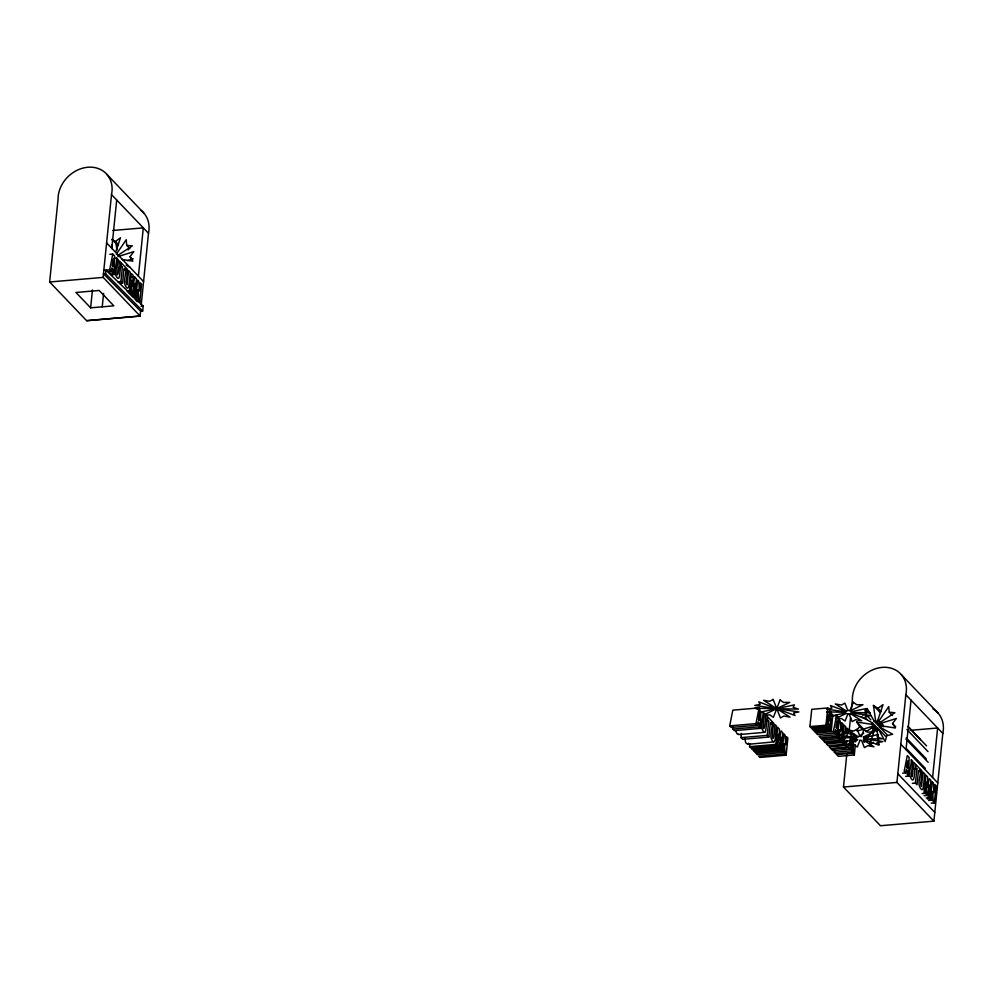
<?xml version="1.0" encoding="UTF-8"?>
<svg xmlns="http://www.w3.org/2000/svg" width="993" height="993" viewBox="0 0 993 993"><rect width="100%" height="100%" fill="white"/><g stroke="black" fill="none" stroke-linecap="round" stroke-linejoin="round"><path stroke-width="1.49" d="M844.298 712.217C853.136 705.626 855.42 719.342 844.311 712.229L826.511 711.919L831.873 713.744L830.558 716.152L845.08 713.061M111.315 274.8L114.232 274.54L114.617 255.983L112.78 254.059L109.863 254.32M732.859 726.504L732.784 729.085L734.261 730.637L760.539 728.378L760.899 711.36M838.03 736.322L836.528 734.746L819.101 736.235L820.603 737.811L838.03 736.322L838.415 717.48L836.553 715.531L832.196 715.903M834.492 749.641L834.405 752.26L835.907 753.836L853.248 752.346L853.632 733.517M908.732 776.104L909.116 757.547L907.279 755.623L904.164 771.325L905.69 772.914L906.311 769.563L907.379 770.68L907.254 774.552L908.732 776.104L905.641 776.377M131.908 296.348L134.825 296.1L133.683 294.909L134.713 283.353L132.702 293.878L131.697 292.823L131.957 280.386L130.691 291.768L127.762 292.016M780.001 748.734L753.724 750.993L754.866 752.197L781.143 749.938L780.001 748.734L781.019 737.191L779.021 747.717L778.003 746.649L778.276 734.224L776.998 745.594L750.72 747.853L749.554 746.637L749.864 743.807M830.136 729.632L814.099 731.009L815.253 732.226L831.29 730.848L830.136 729.632L831.178 717.914L829.143 728.589L828.112 727.509L828.385 714.898L827.095 726.442L811.058 727.819L809.878 726.591L811.765 709.325L827.802 707.947L829.552 709.784L829.341 720.744L831.24 711.547L828.323 711.795M114.232 274.54L112.743 272.988L112.879 269.115L111.799 267.998L111.191 271.362L108.262 271.61M760.539 728.378L759.062 726.826L759.186 722.954L758.118 721.837L757.498 725.188L731.22 727.447L729.694 725.858L732.809 710.156L759.099 707.897L755.983 723.599L757.498 725.188M836.528 734.746L836.652 730.811L835.56 729.681L834.939 733.082L817.512 734.584L815.973 732.971L833.4 731.469L834.939 733.082M853.248 752.346L851.746 750.77L851.87 746.848L850.79 745.706L850.157 749.119L832.817 750.609L831.278 748.995L848.618 747.506L850.157 749.119M852.006 742.95L852.242 737.191L851.162 743.558M134.825 296.1L136.438 278.822L134.775 277.084L131.858 277.332M781.143 749.938L782.757 732.66L781.094 730.922L779.22 739.984L779.431 729.185L777.705 727.372L775.843 744.39L776.998 745.594M831.29 730.848L832.792 714.774M926.233 797.925L929.336 797.664L930.95 780.386L929.287 778.649L927.412 787.71L927.623 776.911L925.898 775.099L924.024 792.116L925.191 793.32L922.1 793.593M103.818 270.357L105.916 270.183L143.178 306.105L142.682 310.97L105.556 273.658L103.458 273.832L140.584 311.144L140.075 316.097L86.627 320.689L49.65 281.987L58.066 199.183A29.306 24.279 -43.7 0 1 87.794 167.258A29.306 24.279 -43.7 0 1 111.514 194.591L148.491 233.293L141.229 304.739M86.627 320.689L140.087 316.01L103.111 277.308M90.636 307.83L75.952 292.463L99.176 290.465L113.823 305.832L90.636 307.83L92.448 289.981M111.514 194.591L103.098 277.395L49.65 281.987M102.242 306.837L103.595 293.431M105.556 273.658L105.916 270.183M111.787 248.337L116.702 200.027M116.653 258.118C117.472 264.287 112.296 273.236 117.795 278.375L118.875 278.152L119.545 276.128L120.972 262.636L119.371 260.96C118.142 283.973 115.163 274.589 118.241 259.781L116.653 258.118L113.736 258.366M122.536 283.228L120.923 281.54L122.375 267.216L121.258 266.05L121.543 263.232L125.379 267.254L125.093 270.059L123.988 268.904L122.536 283.228L119.619 283.489M134.34 298.893L137.257 298.645L135.88 297.205L137.617 280.063L138.747 281.242L139.405 291.061L140.249 282.806L141.577 284.197L139.839 301.338L136.91 301.587M138.399 276.178L143.302 227.869L112.755 230.488M137.257 298.645L138.151 289.757L138.747 300.196L139.839 301.338M768.843 737.067L767.229 735.379L768.681 721.055L767.564 719.888L767.85 717.07L771.698 721.079L771.412 723.897L770.307 722.743L768.843 737.067L742.565 739.326L740.952 737.638L741.386 733.33M762.972 711.956C763.778 718.125 758.602 727.062 764.101 732.213L765.193 731.978L765.851 729.967L767.279 716.462L765.677 714.786C764.449 737.811 761.47 728.415 764.56 713.619L762.972 711.956L759.881 712.217M782.186 751.031L755.909 753.29L757.287 754.73L783.564 752.471L782.186 751.031L783.936 733.889L785.066 735.081L785.724 744.887L786.555 736.645L787.883 738.035L786.146 755.176L759.868 757.436L758.776 756.294L785.053 754.035L786.146 755.176M783.564 752.471L784.47 743.583L785.053 754.035M837.248 737.228L821.348 738.593L822.738 740.058L838.638 738.693L837.248 737.228L839.011 719.838L840.165 721.042L840.823 730.997L841.679 722.619L843.032 724.034L841.257 741.436L825.357 742.801L824.252 741.647L824.091 738.618M838.638 738.693L839.557 729.669L840.152 740.281L841.257 741.436M842.412 742.578L826.461 743.956L828.1 745.656L844.038 744.291L842.412 742.578L844.174 725.188L845.813 726.901L845.093 734.001L847.054 728.192L848.643 729.867L846.483 736.297M844.038 744.291L844.993 736.781M932.973 708.952A29.306 24.279 -43.7 0 1 942.816 733.43L933.904 821.149L880.456 825.742L843.479 787.027L846.756 754.717M849.102 731.63L850.517 717.778M850.989 713.16L852.391 699.308A29.306 24.279 -43.7 0 1 882.119 667.395A29.306 24.279 -43.7 0 1 905.839 694.715L942.816 733.43M852.677 753.253L836.665 754.63L838.303 756.343L854.315 754.965L852.677 753.253L853.57 744.564M853.856 741.659L854.154 738.755M854.315 754.965L855.345 744.812M855.643 741.92L855.929 739.015M933.904 821.149L896.927 782.434L905.839 694.715M906.001 749.665L911.028 700.152M915.422 783.105L916.874 768.781L915.757 767.614L916.043 764.796L919.878 768.805L919.592 771.623L918.488 770.469L917.035 784.793L915.422 783.105L912.331 783.365M928.666 800.47L931.757 800.197L930.379 798.757L932.117 781.615L933.259 782.807L933.904 792.625L934.748 784.371L936.076 785.761L934.339 802.903L931.248 803.163M932.601 777.507L937.628 727.993L910.147 730.351M931.757 800.197L932.663 791.309L933.246 801.761L934.339 802.903M130.691 291.768L129.524 290.552L131.399 273.547L133.124 275.346L132.901 286.158L134.775 277.084M827.095 726.442L825.915 725.213L827.802 707.947M925.191 793.32L926.457 781.95L926.196 794.375L927.214 795.443L929.212 784.917L928.194 796.473L929.336 797.664M111.191 271.362L109.664 269.761L112.78 254.059M833.4 731.469L836.553 715.531M848.618 747.506L851.485 733.02M877.042 729.88L871.767 724.344L872.437 722.879L860.968 716.474M870.849 719.776L865.561 714.24L867.174 708.443L874.163 721.241L886.985 734.671M115.66 252.197L120.488 237.774L115.349 241.51L112.01 239.325M864.642 742.131L873.617 729.011L874.746 729.309L869.409 745.222L873.517 742.243M883.683 726.789L877.713 720.496L883.025 704.633L877.886 708.357L873.43 705.452L875.578 720.608L880.865 726.131M847.861 713.979L845.105 721.055L841.642 718.609L835.448 718.647L846.073 713.533M748.585 743.186L747.729 744.328L745.656 742.677L744.663 737.538M116.38 254.134L126.235 239.71L126.694 245.333L129.798 248.598M128.134 249.951L129.785 247.542M883.137 725.411L878.904 720.992L888.772 706.557L889.219 712.192L892.397 715.506M122.251 259.508L132.851 261.159L129.984 256.678L133.819 251.614L117.981 256.616M856.562 730.538L859.628 726.504L856.773 722.023L871.767 724.344M876.782 742.95L879.004 744.402L876.831 729.048L878.011 728.44L885.16 741.548L886.774 735.739L892.645 734.224L879.587 726.938L880.245 725.66L895.376 728.006L892.521 723.525L896.344 718.473L880.518 723.475L880.208 722.42L894.879 712.726L889.219 712.192M776.7 708.729L758.764 701.828L760.154 704.459L754.829 705.402L798.918 711.931L793.593 712.875L794.983 715.506L776.898 708.717M874.163 721.241L875.578 720.608M735.515 730.687L737.079 733.864L738.916 734.237M774.006 742.069L775.161 739.698L776.576 726.206L774.987 724.53C773.758 747.543 770.779 738.159 773.857 723.351L772.269 721.688C773.075 727.857 767.899 736.794 773.398 741.945L747.729 744.328M117.633 255.511L132.342 245.867L126.694 245.333M857.729 737.154L863.724 733.231M866.119 731.655L872.127 727.732L874.237 729.942M127.489 260.687L133.248 258.863M857.232 731.096L871.631 726.553L875.863 730.972M862.632 715.01L865.561 714.24M851.758 711.646L866.132 708.58L864.829 710.988L870.191 712.825L852.54 712.502M119.458 267.465L122.375 267.216M106.748 270.022L109.664 269.761M109.826 273.249L112.743 272.988M117.993 281.789L120.923 281.54M126.608 290.8L129.524 290.552M128.767 293.072L131.697 292.823M129.785 294.127L132.702 293.878M130.766 295.157L133.683 294.909M132.963 297.453L135.88 297.205M135.83 300.457L138.747 300.196M141.08 306.278L143.178 306.105M140.584 311.144L142.682 310.97M776.526 708.679L754.792 708.208L760.154 710.045L758.838 712.453L794.425 704.881L793.109 707.289L798.471 709.114L776.365 708.717M765.591 721.315L768.681 721.055M729.694 725.858L755.983 723.599M732.784 729.085L759.062 726.826M809.878 726.591L825.915 725.213M738.42 734.597L764.709 732.337M828.112 727.509L812.075 728.887L813.106 729.967L829.143 728.589M740.952 737.638L767.229 735.379M847.439 731.94L851.783 731.568M749.554 746.637L775.843 744.39M824.252 741.647L840.152 740.281M778.003 746.649L751.726 748.908L752.744 749.976L779.021 747.717M846.942 747.319L845.279 745.594L829.341 746.959L830.992 748.697L846.942 747.319L846.657 740.43M834.405 752.26L851.746 750.77M913.783 769.041L916.874 768.781M902.6 773.187L905.69 772.914M843.479 787.027L896.927 782.434M924.123 795.703L927.214 795.443M927.288 799.03L930.379 798.757M877.713 720.496L878.904 720.992M844.335 711.733L826.548 709.114L831.873 708.158L830.483 705.539L845.142 711.038M852.503 712.974L870.625 715.63L865.313 716.586L866.703 719.217L851.783 713.619M126.185 265.181L130.108 267.365M845.986 710.789L835.274 703.963L841.493 705.03L844.882 703.143L847.848 710.64M850.902 713.905L861.75 720.819L855.544 719.751L852.143 721.638L849.152 714.066M111.924 239.685L118.316 245.482M901.247 674.557L938.224 713.259M908.62 727.099L926.581 745.892M907.788 726.466L920.474 739.735M906.919 729.532L928.045 751.651M892.521 723.525L895.698 726.839M906.261 737.898L926.332 758.913M877.886 708.357L881.064 711.683M905.951 739.065L928.132 762.289M873.43 705.452L879.761 712.093M906.373 748.598L925.402 768.495M880.208 722.42L883.336 725.672M900.812 744.241L937.789 782.943M878.011 728.44L885.408 736.185M872.437 722.879L878.78 729.52M874.746 729.309L876.856 731.518M856.773 722.023L863.103 728.651M859.628 726.504L862.793 729.818M863.376 737.687L866.541 741.014M897.809 773.708L934.798 812.411M854.452 735.863L856.078 737.563M106.921 174.433L143.898 213.135M129.984 256.678L132.069 258.85M115.349 241.51L118.465 244.762M106.599 242.9L143.588 281.602M872.127 727.732L871.631 726.553M116.082 244.03L116.938 250.099M111.75 244.663L112.395 249.206M863.488 739.102L863.711 741.908M845.142 741.188L845.279 745.594M140.932 210.342A29.306 24.279 -43.7 0 1 148.491 233.293M113.239 259.607L112.954 266.695L112.184 265.888L113.239 259.607M759.558 713.433L759.26 720.533L758.491 719.726L759.558 713.433M837.025 721.154L836.727 728.353L835.945 727.534L837.025 721.154M907.751 761.172L907.453 768.259L906.683 767.452L907.751 761.172M126.285 281.913L126.918 284.917L128.668 270.692L130.269 272.367L128.842 285.86L128.184 287.883L127.092 288.119C121.593 282.968 126.769 274.031 125.962 267.849L127.551 269.513L126.285 281.913M911.487 773.746L912.12 776.749L913.87 762.525L915.472 764.188L914.044 777.693L913.386 779.716L912.294 779.939C906.795 774.788 911.971 765.851 911.152 759.682L912.753 761.346L911.487 773.746M920.784 783.477L921.43 786.481L923.167 772.256L924.768 773.932L923.341 787.424L922.683 789.447L921.591 789.671C916.092 784.52 921.268 775.583 920.461 769.414L922.05 771.077L920.784 783.477M780.076 699.966L773.386 717.356L769.923 714.898L763.729 714.935L789.733 702.386L783.539 702.423L780.076 699.966M853.31 702.287L849.958 710.914L862.967 704.707L856.773 704.745L853.31 702.287M859.963 740.306L857.344 747.034L853.881 744.576L847.687 744.613L857.753 739.773L856.624 739.177L842.796 742.131L844.112 739.723L838.75 737.886L855.867 737.588L838.8 735.081L844.112 734.137L842.722 731.506L857.902 736.545L847.525 729.929L853.732 730.997L857.12 729.11L860 736.396L861.365 736.521L864.047 729.644L867.497 732.102L873.691 732.052L863.389 737.017L864.444 737.526L878.383 734.559L877.067 736.955L882.429 738.792L865.449 739.003L882.876 741.61L877.551 742.553L878.942 745.184L864.655 739.822L863.649 740.195L873.989 746.786L867.783 745.718L864.394 747.605L861.552 740.418L859.963 740.306M773.162 699.432L769.774 701.319L763.555 700.264L790.031 717.107L783.825 716.052L780.424 717.939L773.162 699.432"/></g></svg>
